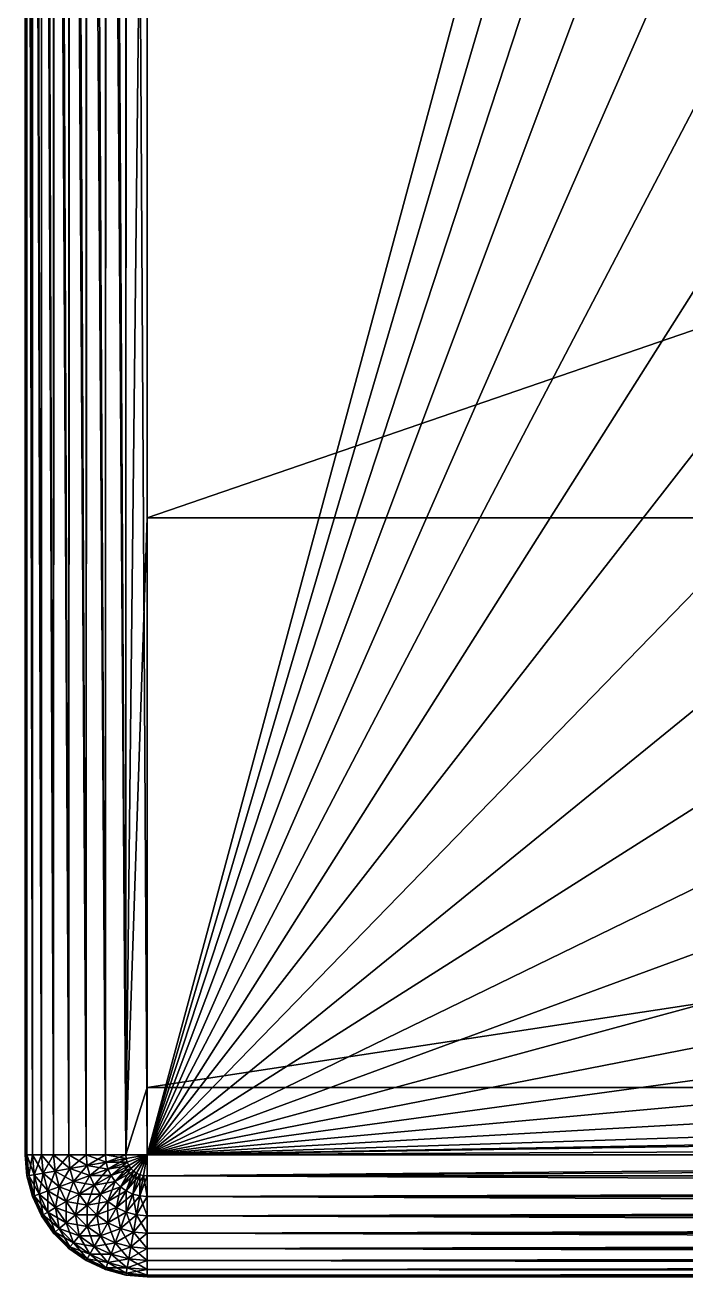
# Model space of a CAD drawing. Header units: metres. Extents: x 0 to 119, y 0 to 68.
# Drawn here: x 0.12 to 10.94, y 0 to 20.49 of the extents above; entities that cross this region are included whole.
import ezdxf

# ---------------------------------------------------------------- set-up
doc = ezdxf.new("R2010")
doc.units = ezdxf.units.M

msp = doc.modelspace()

# ---------------------------------------------------------------- linework, layer by layer
for points in [[(1.437541, 60.035034, 13.521676), (1.437057, 2, 13.520615), (1.137722, 60.005875, 13.658457)], [(1.45039, 60.036285, 13.515816), (1.773801, 2, 13.430384), (1.437057, 2, 13.520615)], [(1.45039, 60.036285, 13.515816), (1.437057, 2, 13.520615), (1.437541, 60.035034, 13.521676)], [(1.773961, 60.054375, 13.430992), (1.773801, 2, 13.430384), (1.45039, 60.036285, 13.515816)], [(1.781214, 60.054775, 13.429091), (2.121098, 2, 13.4), (1.773801, 2, 13.430384)], [(1.781214, 60.054775, 13.429091), (1.773801, 2, 13.430384), (1.773961, 60.054375, 13.430992)], [(2.121098, 60.060982, 13.4), (2.121098, 2, 13.4), (1.781214, 60.054775, 13.429091)], [(2.121098, 60.060982, 13.4), (10.121099, 31.65, 13.4), (2.121098, 2, 13.4)], [(0.390507, 59.84761, 14.400697), (0.389047, 2, 14.4), (0.246692, 59.783276, 14.702435)], [(0.398807, 59.851326, 14.383283), (0.589009, 2, 14.114425), (0.389047, 2, 14.4)], [(0.398807, 59.851326, 14.383283), (0.389047, 2, 14.4), (0.390507, 59.84761, 14.400697)], [(0.590477, 59.908428, 14.115476), (0.589009, 2, 14.114425), (0.398807, 59.851326, 14.383283)], [(0.603199, 59.912216, 14.097701), (0.835523, 2, 13.86791), (0.589009, 2, 14.114425)], [(0.603199, 59.912216, 14.097701), (0.589009, 2, 14.114425), (0.590477, 59.908428, 14.115476)], [(0.836771, 59.960938, 13.869186), (0.835523, 2, 13.86791), (0.603199, 59.912216, 14.097701)], [(0.852335, 59.964188, 13.853959), (1.1211, 2, 13.667949), (0.835523, 2, 13.86791)], [(0.852335, 59.964188, 13.853959), (0.835523, 2, 13.86791), (0.836771, 59.960938, 13.869186)], [(1.121983, 60.003571, 13.669239), (1.1211, 2, 13.667949), (0.852335, 59.964188, 13.853959)], [(1.137722, 60.005875, 13.658457), (1.437057, 2, 13.520615), (1.1211, 2, 13.667949)], [(1.137722, 60.005875, 13.658457), (1.1211, 2, 13.667949), (1.121983, 60.003571, 13.669239)], [(0.152148, 59.70858, 15.052764), (0.151481, 2, 15.052703), (0.121098, 2, 15.399999)], [(0.152148, 59.70858, 15.052764), (0.121098, 2, 15.399999), (0.121098, 59.634541, 15.399999)], [(0.121098, 2, 15.399999), (0.121098, 2, 38), (0.121098, 59.634541, 15.399999)], [(0.121098, 59.634541, 15.399999), (0.121098, 2, 38), (0.121098, 49.408943, 38)], [(0.15283, 59.710205, 15.045139), (0.241712, 2, 14.71596), (0.151481, 2, 15.052703)], [(0.15283, 59.710205, 15.045139), (0.151481, 2, 15.052703), (0.152148, 59.70858, 15.052764)], [(0.242896, 59.780323, 14.716286), (0.241712, 2, 14.71596), (0.15283, 59.710205, 15.045139)], [(0.246692, 59.783276, 14.702435), (0.389047, 2, 14.4), (0.241712, 2, 14.71596)], [(0.246692, 59.783276, 14.702435), (0.241712, 2, 14.71596), (0.242896, 59.780323, 14.716286)], [(0.151481, 2, 38.347298), (0.151481, 49.408943, 38.347298), (0.121098, 49.408943, 38)], [(0.151481, 2, 38.347298), (0.121098, 49.408943, 38), (0.121098, 2, 38)], [(0.241712, 2, 38.68404), (0.241712, 49.408943, 38.68404), (0.151481, 49.408943, 38.347298)], [(0.241712, 2, 38.68404), (0.151481, 49.408943, 38.347298), (0.151481, 2, 38.347298)], [(0.389047, 2, 38.999996), (0.389047, 49.408943, 38.999996), (0.241712, 49.408943, 38.68404)], [(0.389047, 2, 38.999996), (0.241712, 49.408943, 38.68404), (0.241712, 2, 38.68404)], [(0.589009, 2, 39.285576), (0.589009, 49.408943, 39.285576), (0.389047, 49.408943, 38.999996)], [(0.589009, 2, 39.285576), (0.389047, 49.408943, 38.999996), (0.389047, 2, 38.999996)], [(0.835523, 2, 39.532089), (0.835523, 49.408943, 39.532089), (0.589009, 49.408943, 39.285576)], [(0.835523, 2, 39.532089), (0.589009, 49.408943, 39.285576), (0.589009, 2, 39.285576)], [(1.1211, 2, 39.732052), (1.1211, 49.408943, 39.732052), (0.835523, 49.408943, 39.532089)], [(1.1211, 2, 39.732052), (0.835523, 49.408943, 39.532089), (0.835523, 2, 39.532089)], [(1.437057, 2, 39.879387), (1.437057, 49.408943, 39.879387), (1.1211, 49.408943, 39.732052)], [(1.437057, 2, 39.879387), (1.1211, 49.408943, 39.732052), (1.1211, 2, 39.732052)], [(1.773801, 2, 39.969616), (1.773801, 49.408943, 39.969616), (1.437057, 49.408943, 39.879387)], [(1.773801, 2, 39.969616), (1.437057, 49.408943, 39.879387), (1.437057, 2, 39.879387)], [(2.121098, 33.475002, 40), (1.773801, 49.408943, 39.969616), (1.773801, 2, 39.969616)], [(1.773801, 2, 39.969616), (2.121098, 12.425, 40), (2.121098, 33.475002, 40)], [(63.396095, 33.475002, 40), (2.121098, 33.475002, 40), (2.121098, 12.425, 40)], [(63.396095, 33.475002, 40), (2.121098, 12.425, 40), (63.396095, 12.425, 40)], [(2.121098, 2, 13.4), (10.121099, 31.65, 13.4), (10.200195, 29.485689, 13.4)], [(2.121098, 2, 13.4), (10.200195, 29.485689, 13.4), (10.437068, 27.332926, 13.4)], [(10.437068, 27.332926, 13.4), (10.830447, 25.203194, 13.4), (2.121098, 2, 13.4)], [(2.121098, 2, 13.4), (10.830447, 25.203194, 13.4), (11.37824, 23.107862, 13.4)], [(2.121098, 2, 13.4), (11.37824, 23.107862, 13.4), (12.077521, 21.058105, 13.4)], [(12.077521, 21.058105, 13.4), (12.924558, 19.064859, 13.4), (2.121098, 2, 13.4)], [(2.121098, 2, 13.4), (12.924558, 19.064859, 13.4), (13.914833, 17.13876, 13.4)], [(2.121098, 2, 13.4), (13.914833, 17.13876, 13.4), (15.043063, 15.290086, 13.4)], [(15.043063, 15.290086, 13.4), (16.303228, 13.528699, 13.4), (2.121098, 2, 13.4)], [(2.121098, 2, 13.4), (16.303228, 13.528699, 13.4), (17.688604, 11.863997, 13.4)], [(1.773801, 2, 39.969616), (2.121098, 3.1, 40), (2.121098, 12.425, 40)], [(63.396095, 12.425, 40), (2.121098, 12.425, 40), (2.121098, 3.1, 40)], [(63.396095, 12.425, 40), (2.121098, 3.1, 40), (63.396095, 3.1, 40)], [(2.121098, 2, 13.4), (17.688604, 11.863997, 13.4), (19.191797, 10.304862, 13.4)], [(19.191797, 10.304862, 13.4), (20.804792, 8.859612, 13.4), (2.121098, 2, 13.4)], [(2.121098, 2, 13.4), (20.804792, 8.859612, 13.4), (22.518982, 7.535959, 13.4)], [(2.121098, 2, 13.4), (22.518982, 7.535959, 13.4), (24.325218, 6.340965, 13.4)], [(24.325218, 6.340965, 13.4), (26.213863, 5.281005, 13.4), (2.121098, 2, 13.4)], [(2.121098, 2, 13.4), (26.213863, 5.281005, 13.4), (28.174843, 4.361736, 13.4)], [(2.121098, 2, 13.4), (28.174843, 4.361736, 13.4), (30.197695, 3.588061, 13.4)], [(32.271622, 2.964108, 13.4), (2.121098, 2, 13.4), (30.197695, 3.588061, 13.4)], [(2.121098, 2, 40), (2.121098, 3.1, 40), (1.773801, 2, 39.969616)], [(63.396095, 3.1, 40), (2.121098, 3.1, 40), (2.121098, 2, 40)], [(63.396095, 3.1, 40), (2.121098, 2, 40), (63.396095, 2, 40)], [(34.385567, 2.493208, 13.4), (2.121098, 2, 13.4), (32.271622, 2.964108, 13.4)], [(34.385567, 2.493208, 13.4), (36.52824, 2.177871, 13.4), (2.121098, 2, 13.4)], [(2.121098, 2, 13.4), (36.52824, 2.177871, 13.4), (38.688221, 2.019781, 13.4)], [(0.151481, 2, 38.347298), (0.121098, 2, 38), (0.181407, 1.65798, 38.347298)], [(0.181407, 1.65798, 38.347298), (0.121098, 2, 38), (0.151481, 1.652704, 38)], [(0.151481, 1.652704, 15.399999), (0.151481, 1.652704, 38), (0.121098, 2, 38)], [(0.151481, 1.652704, 15.399999), (0.121098, 2, 38), (0.121098, 2, 15.399999)], [(0.151481, 2, 15.052703), (0.151481, 1.652704, 15.399999), (0.121098, 2, 15.399999)], [(0.241712, 2, 38.68404), (0.151481, 2, 38.347298), (0.270266, 1.673648, 38.68404)], [(0.270266, 1.673648, 38.68404), (0.151481, 2, 38.347298), (0.181407, 1.65798, 38.347298)], [(0.241712, 2, 14.71596), (0.181407, 1.65798, 15.052703), (0.151481, 2, 15.052703)], [(0.151481, 2, 15.052703), (0.181407, 1.65798, 15.052703), (0.151481, 1.652704, 15.399999)], [(0.241712, 2, 14.71596), (0.270266, 1.673648, 14.71596), (0.181407, 1.65798, 15.052703)], [(0.241712, 2, 38.68404), (0.415362, 1.699232, 38.999996), (0.389047, 2, 38.999996)], [(0.241712, 2, 38.68404), (0.270266, 1.673648, 38.68404), (0.415362, 1.699232, 38.999996)], [(0.389047, 2, 14.4), (0.270266, 1.673648, 14.71596), (0.241712, 2, 14.71596)], [(0.389047, 2, 14.4), (0.415362, 1.699232, 14.4), (0.270266, 1.673648, 14.71596)], [(0.389047, 2, 38.999996), (0.415362, 1.699232, 38.999996), (0.612285, 1.733956, 39.285576)], [(0.389047, 2, 38.999996), (0.612285, 1.733956, 39.285576), (0.589009, 2, 39.285576)], [(0.589009, 2, 14.114425), (0.415362, 1.699232, 14.4), (0.389047, 2, 14.4)], [(0.589009, 2, 14.114425), (0.612285, 1.733956, 14.114425), (0.415362, 1.699232, 14.4)], [(0.589009, 2, 39.285576), (0.612285, 1.733956, 39.285576), (0.855055, 1.776762, 39.532089)], [(0.589009, 2, 39.285576), (0.855055, 1.776762, 39.532089), (0.835523, 2, 39.532089)], [(0.835523, 2, 13.86791), (0.612285, 1.733956, 14.114425), (0.589009, 2, 14.114425)], [(0.835523, 2, 13.86791), (0.855055, 1.776762, 13.86791), (0.612285, 1.733956, 14.114425)], [(0.835523, 2, 39.532089), (0.855055, 1.776762, 39.532089), (1.136292, 1.826352, 39.732052)], [(0.835523, 2, 39.532089), (1.136292, 1.826352, 39.732052), (1.1211, 2, 39.732052)], [(1.1211, 2, 13.667949), (0.855055, 1.776762, 13.86791), (0.835523, 2, 13.86791)], [(1.1211, 2, 13.667949), (1.136292, 1.826352, 13.667949), (0.855055, 1.776762, 13.86791)], [(1.1211, 2, 39.732052), (1.136292, 1.826352, 39.732052), (1.44745, 1.881218, 39.879387)], [(1.1211, 2, 39.732052), (1.44745, 1.881218, 39.879387), (1.437057, 2, 39.879387)], [(1.437057, 2, 13.520615), (1.136292, 1.826352, 13.667949), (1.1211, 2, 13.667949)], [(1.437057, 2, 13.520615), (1.44745, 1.881218, 13.520615), (1.136292, 1.826352, 13.667949)], [(1.136292, 1.826352, 39.732052), (1.478311, 1.766044, 39.879387), (1.44745, 1.881218, 39.879387)], [(1.44745, 1.881218, 13.520615), (1.181405, 1.65798, 13.667949), (1.136292, 1.826352, 13.667949)], [(1.44745, 1.881218, 13.520615), (1.478311, 1.766044, 13.520615), (1.181405, 1.65798, 13.667949)], [(1.437057, 2, 39.879387), (1.44745, 1.881218, 39.879387), (1.779079, 1.939693, 39.969616)], [(1.437057, 2, 39.879387), (1.779079, 1.939693, 39.969616), (1.773801, 2, 39.969616)], [(1.773801, 2, 13.430384), (1.44745, 1.881218, 13.520615), (1.437057, 2, 13.520615)], [(1.773801, 2, 13.430384), (1.779079, 1.939693, 13.430384), (1.44745, 1.881218, 13.520615)], [(1.44745, 1.881218, 39.879387), (1.794748, 1.881218, 39.969616), (1.779079, 1.939693, 39.969616)], [(1.779079, 1.939693, 13.430384), (1.478311, 1.766044, 13.520615), (1.44745, 1.881218, 13.520615)], [(1.44745, 1.881218, 39.879387), (1.478311, 1.766044, 39.879387), (1.794748, 1.881218, 39.969616)], [(1.779079, 1.939693, 13.430384), (1.794748, 1.881218, 13.430384), (1.478311, 1.766044, 13.520615)], [(1.478311, 1.766044, 39.879387), (1.82033, 1.826352, 39.969616), (1.794748, 1.881218, 39.969616)], [(1.794748, 1.881218, 13.430384), (1.528703, 1.65798, 13.520615), (1.478311, 1.766044, 13.520615)], [(1.82033, 1.826352, 13.430384), (1.528703, 1.65798, 13.520615), (1.794748, 1.881218, 13.430384)], [(1.773801, 2, 39.969616), (1.779079, 1.939693, 39.969616), (2.121098, 2, 40)], [(2.121098, 2, 13.4), (1.779079, 1.939693, 13.430384), (1.773801, 2, 13.430384)], [(1.779079, 1.939693, 39.969616), (1.794748, 1.881218, 39.969616), (2.121098, 2, 40)], [(2.121098, 2, 13.4), (1.794748, 1.881218, 13.430384), (1.779079, 1.939693, 13.430384)], [(1.794748, 1.881218, 39.969616), (1.82033, 1.826352, 39.969616), (2.121098, 2, 40)], [(1.82033, 1.826352, 13.430384), (1.794748, 1.881218, 13.430384), (2.121098, 2, 13.4)], [(1.82033, 1.826352, 39.969616), (1.855053, 1.776762, 39.969616), (2.121098, 2, 40)], [(1.855053, 1.776762, 13.430384), (1.82033, 1.826352, 13.430384), (2.121098, 2, 13.4)], [(1.855053, 1.776762, 39.969616), (1.89786, 1.733956, 39.969616), (2.121098, 2, 40)], [(1.89786, 1.733956, 13.430384), (1.855053, 1.776762, 13.430384), (2.121098, 2, 13.4)], [(1.89786, 1.733956, 39.969616), (1.947451, 1.699232, 39.969616), (2.121098, 2, 40)], [(1.947451, 1.699232, 13.430384), (1.89786, 1.733956, 13.430384), (2.121098, 2, 13.4)], [(1.947451, 1.699232, 39.969616), (2.002317, 1.673648, 39.969616), (2.121098, 2, 40)], [(2.002317, 1.673648, 13.430384), (1.947451, 1.699232, 13.430384), (2.121098, 2, 13.4)], [(2.002317, 1.673648, 39.969616), (2.06079, 1.65798, 39.969616), (2.121098, 2, 40)], [(2.06079, 1.65798, 13.430384), (2.002317, 1.673648, 13.430384), (2.121098, 2, 13.4)], [(2.121098, 2, 40), (2.06079, 1.65798, 39.969616), (2.121098, 1.652704, 39.969616)], [(2.121098, 2, 13.4), (2.121098, 1.652704, 13.430384), (2.06079, 1.65798, 13.430384)], [(2.121098, 2, 13.4), (38.688221, 2.019781, 13.4), (39.771099, 2, 13.4)], [(117.121101, 1.652704, 39.969616), (63.396095, 2, 40), (2.121098, 1.652704, 39.969616)], [(2.121098, 1.652704, 39.969616), (63.396095, 2, 40), (2.121098, 2, 40)], [(2.121098, 1.652704, 13.430384), (2.121098, 2, 13.4), (39.771099, 2, 13.4)], [(83.421097, 1.652704, 13.430384), (2.121098, 1.652704, 13.430384), (39.771099, 2, 13.4)], [(0.181407, 1.65798, 38.347298), (0.151481, 1.652704, 38), (0.270266, 1.326352, 38.347298)], [(0.181407, 1.65798, 15.052703), (0.241712, 1.31596, 15.399999), (0.151481, 1.652704, 15.399999)], [(0.270266, 1.326352, 38.347298), (0.151481, 1.652704, 38), (0.241712, 1.31596, 38)], [(0.241712, 1.31596, 15.399999), (0.241712, 1.31596, 38), (0.151481, 1.652704, 38)], [(0.241712, 1.31596, 15.399999), (0.151481, 1.652704, 38), (0.151481, 1.652704, 15.399999)], [(0.270266, 1.673648, 38.68404), (0.181407, 1.65798, 38.347298), (0.355054, 1.357212, 38.68404)], [(0.270266, 1.673648, 14.71596), (0.270266, 1.326352, 15.052703), (0.181407, 1.65798, 15.052703)], [(0.355054, 1.357212, 38.68404), (0.181407, 1.65798, 38.347298), (0.270266, 1.326352, 38.347298)], [(0.181407, 1.65798, 15.052703), (0.270266, 1.326352, 15.052703), (0.241712, 1.31596, 15.399999)], [(0.415362, 1.699232, 38.999996), (0.270266, 1.673648, 38.68404), (0.493504, 1.407604, 38.999996)], [(0.415362, 1.699232, 14.4), (0.355054, 1.357212, 14.71596), (0.270266, 1.673648, 14.71596)], [(0.355054, 1.357212, 38.68404), (0.493504, 1.407604, 38.999996), (0.270266, 1.673648, 38.68404)], [(0.270266, 1.673648, 14.71596), (0.355054, 1.357212, 14.71596), (0.270266, 1.326352, 15.052703)], [(0.415362, 1.699232, 14.4), (0.493504, 1.407604, 14.4), (0.355054, 1.357212, 14.71596)], [(0.415362, 1.699232, 38.999996), (0.681404, 1.475995, 39.285576), (0.612285, 1.733956, 39.285576)], [(0.612285, 1.733956, 14.114425), (0.493504, 1.407604, 14.4), (0.415362, 1.699232, 14.4)], [(0.415362, 1.699232, 38.999996), (0.493504, 1.407604, 38.999996), (0.681404, 1.475995, 39.285576)], [(0.612285, 1.733956, 14.114425), (0.681404, 1.475995, 14.114425), (0.493504, 1.407604, 14.4)], [(0.612285, 1.733956, 39.285576), (0.913054, 1.560307, 39.532089), (0.855055, 1.776762, 39.532089)], [(0.855055, 1.776762, 13.86791), (0.681404, 1.475995, 14.114425), (0.612285, 1.733956, 14.114425)], [(0.612285, 1.733956, 39.285576), (0.681404, 1.475995, 39.285576), (0.913054, 1.560307, 39.532089)], [(0.855055, 1.776762, 13.86791), (0.913054, 1.560307, 13.86791), (0.681404, 1.475995, 14.114425)], [(0.855055, 1.776762, 39.532089), (1.181405, 1.65798, 39.732052), (1.136292, 1.826352, 39.732052)], [(1.136292, 1.826352, 13.667949), (0.913054, 1.560307, 13.86791), (0.855055, 1.776762, 13.86791)], [(0.855055, 1.776762, 39.532089), (0.913054, 1.560307, 39.532089), (1.181405, 1.65798, 39.732052)], [(1.136292, 1.826352, 13.667949), (1.181405, 1.65798, 13.667949), (0.913054, 1.560307, 13.86791)], [(0.913054, 1.560307, 39.532089), (1.255073, 1.5, 39.732052), (1.181405, 1.65798, 39.732052)], [(1.181405, 1.65798, 13.667949), (1.007758, 1.357212, 13.86791), (0.913054, 1.560307, 13.86791)], [(1.181405, 1.65798, 13.667949), (1.255073, 1.5, 13.667949), (1.007758, 1.357212, 13.86791)], [(1.136292, 1.826352, 39.732052), (1.181405, 1.65798, 39.732052), (1.478311, 1.766044, 39.879387)], [(1.181405, 1.65798, 39.732052), (1.528703, 1.65798, 39.879387), (1.478311, 1.766044, 39.879387)], [(1.478311, 1.766044, 13.520615), (1.255073, 1.5, 13.667949), (1.181405, 1.65798, 13.667949)], [(1.181405, 1.65798, 39.732052), (1.255073, 1.5, 39.732052), (1.528703, 1.65798, 39.879387)], [(1.478311, 1.766044, 13.520615), (1.528703, 1.65798, 13.520615), (1.255073, 1.5, 13.667949)], [(1.255073, 1.5, 39.732052), (1.597092, 1.560307, 39.879387), (1.528703, 1.65798, 39.879387)], [(1.528703, 1.65798, 13.520615), (1.355056, 1.357212, 13.667949), (1.255073, 1.5, 13.667949)], [(1.597092, 1.560307, 13.520615), (1.355056, 1.357212, 13.667949), (1.528703, 1.65798, 13.520615)], [(1.478311, 1.766044, 39.879387), (1.528703, 1.65798, 39.879387), (1.82033, 1.826352, 39.969616)], [(1.528703, 1.65798, 39.879387), (1.855053, 1.776762, 39.969616), (1.82033, 1.826352, 39.969616)], [(1.597092, 1.560307, 13.520615), (1.528703, 1.65798, 13.520615), (1.82033, 1.826352, 13.430384)], [(1.528703, 1.65798, 39.879387), (1.597092, 1.560307, 39.879387), (1.855053, 1.776762, 39.969616)], [(1.855053, 1.776762, 13.430384), (1.597092, 1.560307, 13.520615), (1.82033, 1.826352, 13.430384)], [(1.597092, 1.560307, 39.879387), (1.89786, 1.733956, 39.969616), (1.855053, 1.776762, 39.969616)], [(1.681406, 1.475995, 13.520615), (1.597092, 1.560307, 13.520615), (1.855053, 1.776762, 13.430384)], [(1.597092, 1.560307, 39.879387), (1.681406, 1.475995, 39.879387), (1.89786, 1.733956, 39.969616)], [(1.89786, 1.733956, 13.430384), (1.681406, 1.475995, 13.520615), (1.855053, 1.776762, 13.430384)], [(1.947451, 1.699232, 39.969616), (1.89786, 1.733956, 39.969616), (1.681406, 1.475995, 39.879387)], [(1.779079, 1.407604, 13.520615), (1.681406, 1.475995, 13.520615), (1.89786, 1.733956, 13.430384)], [(1.681406, 1.475995, 39.879387), (1.779079, 1.407604, 39.879387), (1.947451, 1.699232, 39.969616)], [(1.947451, 1.699232, 13.430384), (1.779079, 1.407604, 13.520615), (1.89786, 1.733956, 13.430384)], [(1.947451, 1.699232, 39.969616), (1.779079, 1.407604, 39.879387), (2.002317, 1.673648, 39.969616)], [(1.887143, 1.357212, 13.520615), (1.779079, 1.407604, 13.520615), (1.947451, 1.699232, 13.430384)], [(1.887143, 1.357212, 39.879387), (2.002317, 1.673648, 39.969616), (1.779079, 1.407604, 39.879387)], [(2.002317, 1.673648, 13.430384), (1.887143, 1.357212, 13.520615), (1.947451, 1.699232, 13.430384)], [(1.887143, 1.357212, 39.879387), (2.06079, 1.65798, 39.969616), (2.002317, 1.673648, 39.969616)], [(2.002317, 1.326352, 13.520615), (1.887143, 1.357212, 13.520615), (2.002317, 1.673648, 13.430384)], [(2.002317, 1.326352, 39.879387), (2.06079, 1.65798, 39.969616), (1.887143, 1.357212, 39.879387)], [(2.06079, 1.65798, 13.430384), (2.002317, 1.326352, 13.520615), (2.002317, 1.673648, 13.430384)], [(2.002317, 1.326352, 39.879387), (2.121098, 1.652704, 39.969616), (2.06079, 1.65798, 39.969616)], [(2.121098, 1.31596, 13.520615), (2.002317, 1.326352, 13.520615), (2.06079, 1.65798, 13.430384)], [(2.121098, 1.31596, 39.879387), (2.121098, 1.652704, 39.969616), (2.002317, 1.326352, 39.879387)], [(2.06079, 1.65798, 13.430384), (2.121098, 1.652704, 13.430384), (2.121098, 1.31596, 13.520615)], [(2.121098, 1.31596, 39.879387), (117.121101, 1.31596, 39.879387), (117.121101, 1.652704, 39.969616)], [(2.121098, 1.31596, 39.879387), (117.121101, 1.652704, 39.969616), (2.121098, 1.652704, 39.969616)], [(83.421097, 1.31596, 13.520615), (2.121098, 1.31596, 13.520615), (2.121098, 1.652704, 13.430384)], [(83.421097, 1.31596, 13.520615), (2.121098, 1.652704, 13.430384), (83.421097, 1.652704, 13.430384)], [(0.681404, 1.475995, 39.285576), (0.493504, 1.407604, 38.999996), (0.794269, 1.233956, 39.285576)], [(0.681404, 1.475995, 14.114425), (0.621099, 1.133975, 14.4), (0.493504, 1.407604, 14.4)], [(0.681404, 1.475995, 14.114425), (0.794269, 1.233956, 14.114425), (0.621099, 1.133975, 14.4)], [(0.681404, 1.475995, 39.285576), (1.007758, 1.357212, 39.532089), (0.913054, 1.560307, 39.532089)], [(0.913054, 1.560307, 13.86791), (0.794269, 1.233956, 14.114425), (0.681404, 1.475995, 14.114425)], [(0.681404, 1.475995, 39.285576), (0.794269, 1.233956, 39.285576), (1.007758, 1.357212, 39.532089)], [(0.913054, 1.560307, 13.86791), (1.007758, 1.357212, 13.86791), (0.794269, 1.233956, 14.114425)], [(0.913054, 1.560307, 39.532089), (1.007758, 1.357212, 39.532089), (1.255073, 1.5, 39.732052)], [(1.007758, 1.357212, 39.532089), (1.355056, 1.357212, 39.732052), (1.255073, 1.5, 39.732052)], [(1.255073, 1.5, 13.667949), (1.136292, 1.173648, 13.86791), (1.007758, 1.357212, 13.86791)], [(1.255073, 1.5, 13.667949), (1.355056, 1.357212, 13.667949), (1.136292, 1.173648, 13.86791)], [(1.255073, 1.5, 39.732052), (1.355056, 1.357212, 39.732052), (1.597092, 1.560307, 39.879387)], [(1.355056, 1.357212, 39.732052), (1.681406, 1.475995, 39.879387), (1.597092, 1.560307, 39.879387)], [(1.478311, 1.233956, 13.667949), (1.355056, 1.357212, 13.667949), (1.597092, 1.560307, 13.520615)], [(1.355056, 1.357212, 39.732052), (1.478311, 1.233956, 39.732052), (1.681406, 1.475995, 39.879387)], [(1.681406, 1.475995, 13.520615), (1.478311, 1.233956, 13.667949), (1.597092, 1.560307, 13.520615)], [(1.681406, 1.475995, 39.879387), (1.478311, 1.233956, 39.732052), (1.779079, 1.407604, 39.879387)], [(1.621097, 1.133975, 13.667949), (1.478311, 1.233956, 13.667949), (1.681406, 1.475995, 13.520615)], [(1.779079, 1.407604, 13.520615), (1.621097, 1.133975, 13.667949), (1.681406, 1.475995, 13.520615)], [(0.270266, 1.326352, 38.347298), (0.241712, 1.31596, 38), (0.415362, 1.015192, 38.347298)], [(0.270266, 1.326352, 15.052703), (0.389047, 1, 15.399999), (0.241712, 1.31596, 15.399999)], [(0.415362, 1.015192, 38.347298), (0.241712, 1.31596, 38), (0.389047, 1, 38)], [(0.389047, 1, 15.399999), (0.389047, 1, 38), (0.241712, 1.31596, 38)], [(0.389047, 1, 15.399999), (0.241712, 1.31596, 38), (0.241712, 1.31596, 15.399999)], [(0.355054, 1.357212, 38.68404), (0.270266, 1.326352, 38.347298), (0.493504, 1.060307, 38.68404)], [(0.355054, 1.357212, 14.71596), (0.415362, 1.015192, 15.052703), (0.270266, 1.326352, 15.052703)], [(0.493504, 1.060307, 38.68404), (0.270266, 1.326352, 38.347298), (0.415362, 1.015192, 38.347298)], [(0.270266, 1.326352, 15.052703), (0.415362, 1.015192, 15.052703), (0.389047, 1, 15.399999)], [(0.355054, 1.357212, 38.68404), (0.621099, 1.133975, 38.999996), (0.493504, 1.407604, 38.999996)], [(0.493504, 1.407604, 14.4), (0.493504, 1.060307, 14.71596), (0.355054, 1.357212, 14.71596)], [(0.493504, 1.060307, 38.68404), (0.621099, 1.133975, 38.999996), (0.355054, 1.357212, 38.68404)], [(0.355054, 1.357212, 14.71596), (0.493504, 1.060307, 14.71596), (0.415362, 1.015192, 15.052703)], [(0.621099, 1.133975, 38.999996), (0.794269, 1.233956, 39.285576), (0.493504, 1.407604, 38.999996)], [(0.493504, 1.407604, 14.4), (0.621099, 1.133975, 14.4), (0.493504, 1.060307, 14.71596)], [(0.621099, 1.133975, 38.999996), (0.947449, 1.015192, 39.285576), (0.794269, 1.233956, 39.285576)], [(0.794269, 1.233956, 14.114425), (0.794269, 0.886659, 14.4), (0.621099, 1.133975, 14.4)], [(1.007758, 1.357212, 39.532089), (0.794269, 1.233956, 39.285576), (1.136292, 1.173648, 39.532089)], [(1.007758, 1.357212, 13.86791), (0.947449, 1.015192, 14.114425), (0.794269, 1.233956, 14.114425)], [(0.947449, 1.015192, 39.285576), (1.136292, 1.173648, 39.532089), (0.794269, 1.233956, 39.285576)], [(0.794269, 1.233956, 14.114425), (0.947449, 1.015192, 14.114425), (0.794269, 0.886659, 14.4)], [(1.007758, 1.357212, 13.86791), (1.136292, 1.173648, 13.86791), (0.947449, 1.015192, 14.114425)], [(1.007758, 1.357212, 39.532089), (1.136292, 1.173648, 39.532089), (1.355056, 1.357212, 39.732052)], [(1.355056, 1.357212, 39.732052), (1.136292, 1.173648, 39.532089), (1.478311, 1.233956, 39.732052)], [(1.355056, 1.357212, 13.667949), (1.294747, 1.015192, 13.86791), (1.136292, 1.173648, 13.86791)], [(1.294747, 1.015192, 39.532089), (1.478311, 1.233956, 39.732052), (1.136292, 1.173648, 39.532089)], [(1.478311, 1.233956, 13.667949), (1.294747, 1.015192, 13.86791), (1.355056, 1.357212, 13.667949)], [(1.294747, 1.015192, 39.532089), (1.621097, 1.133975, 39.732052), (1.478311, 1.233956, 39.732052)], [(1.478311, 0.886659, 13.86791), (1.294747, 1.015192, 13.86791), (1.478311, 1.233956, 13.667949)], [(1.621097, 1.133975, 39.732052), (1.779079, 1.407604, 39.879387), (1.478311, 1.233956, 39.732052)], [(1.621097, 1.133975, 13.667949), (1.478311, 0.886659, 13.86791), (1.478311, 1.233956, 13.667949)], [(1.621097, 1.133975, 39.732052), (1.887143, 1.357212, 39.879387), (1.779079, 1.407604, 39.879387)], [(1.779079, 1.060307, 13.667949), (1.621097, 1.133975, 13.667949), (1.779079, 1.407604, 13.520615)], [(1.779079, 1.060307, 39.732052), (1.887143, 1.357212, 39.879387), (1.621097, 1.133975, 39.732052)], [(1.887143, 1.357212, 13.520615), (1.779079, 1.060307, 13.667949), (1.779079, 1.407604, 13.520615)], [(1.779079, 1.060307, 39.732052), (2.002317, 1.326352, 39.879387), (1.887143, 1.357212, 39.879387)], [(1.947451, 1.015192, 13.667949), (1.779079, 1.060307, 13.667949), (1.887143, 1.357212, 13.520615)], [(1.947451, 1.015192, 39.732052), (2.002317, 1.326352, 39.879387), (1.779079, 1.060307, 39.732052)], [(2.002317, 1.326352, 13.520615), (1.947451, 1.015192, 13.667949), (1.887143, 1.357212, 13.520615)], [(1.947451, 1.015192, 39.732052), (2.121098, 1.31596, 39.879387), (2.002317, 1.326352, 39.879387)], [(2.121098, 1, 13.667949), (1.947451, 1.015192, 13.667949), (2.002317, 1.326352, 13.520615)], [(2.121098, 1, 39.732052), (2.121098, 1.31596, 39.879387), (1.947451, 1.015192, 39.732052)], [(2.002317, 1.326352, 13.520615), (2.121098, 1.31596, 13.520615), (2.121098, 1, 13.667949)], [(2.121098, 1, 39.732052), (117.121101, 1, 39.732052), (117.121101, 1.31596, 39.879387)], [(2.121098, 1, 39.732052), (117.121101, 1.31596, 39.879387), (2.121098, 1.31596, 39.879387)], [(83.421097, 1, 13.667949), (2.121098, 1, 13.667949), (2.121098, 1.31596, 13.520615)], [(83.421097, 1, 13.667949), (2.121098, 1.31596, 13.520615), (83.421097, 1.31596, 13.520615)], [(0.493504, 1.060307, 38.68404), (0.415362, 1.015192, 38.347298), (0.681404, 0.791954, 38.68404)], [(0.493504, 1.060307, 14.71596), (0.612285, 0.733956, 15.052703), (0.415362, 1.015192, 15.052703)], [(0.493504, 1.060307, 38.68404), (0.794269, 0.886659, 38.999996), (0.621099, 1.133975, 38.999996)], [(0.621099, 1.133975, 14.4), (0.681404, 0.791954, 14.71596), (0.493504, 1.060307, 14.71596)], [(0.681404, 0.791954, 38.68404), (0.794269, 0.886659, 38.999996), (0.493504, 1.060307, 38.68404)], [(0.493504, 1.060307, 14.71596), (0.681404, 0.791954, 14.71596), (0.612285, 0.733956, 15.052703)], [(0.794269, 0.886659, 38.999996), (0.947449, 1.015192, 39.285576), (0.621099, 1.133975, 38.999996)], [(0.621099, 1.133975, 14.4), (0.794269, 0.886659, 14.4), (0.681404, 0.791954, 14.71596)], [(0.947449, 1.015192, 39.285576), (1.294747, 1.015192, 39.532089), (1.136292, 1.173648, 39.532089)], [(1.136292, 1.173648, 13.86791), (1.136292, 0.826352, 14.114425), (0.947449, 1.015192, 14.114425)], [(1.136292, 1.173648, 13.86791), (1.294747, 1.015192, 13.86791), (1.136292, 0.826352, 14.114425)], [(1.478311, 0.886659, 39.532089), (1.621097, 1.133975, 39.732052), (1.294747, 1.015192, 39.532089)], [(1.478311, 0.886659, 39.532089), (1.779079, 1.060307, 39.732052), (1.621097, 1.133975, 39.732052)], [(1.681406, 0.791954, 13.86791), (1.478311, 0.886659, 13.86791), (1.621097, 1.133975, 13.667949)], [(1.681406, 0.791954, 39.532089), (1.779079, 1.060307, 39.732052), (1.478311, 0.886659, 39.532089)], [(1.779079, 1.060307, 13.667949), (1.681406, 0.791954, 13.86791), (1.621097, 1.133975, 13.667949)], [(1.681406, 0.791954, 39.532089), (1.947451, 1.015192, 39.732052), (1.779079, 1.060307, 39.732052)], [(1.89786, 0.733956, 13.86791), (1.681406, 0.791954, 13.86791), (1.779079, 1.060307, 13.667949)], [(1.947451, 1.015192, 13.667949), (1.89786, 0.733956, 13.86791), (1.779079, 1.060307, 13.667949)], [(0.415362, 1.015192, 38.347298), (0.389047, 1, 38), (0.612285, 0.733956, 38.347298)], [(0.415362, 1.015192, 15.052703), (0.589009, 0.714425, 15.399999), (0.389047, 1, 15.399999)], [(0.612285, 0.733956, 38.347298), (0.389047, 1, 38), (0.589009, 0.714425, 38)], [(0.589009, 0.714425, 15.399999), (0.589009, 0.714425, 38), (0.389047, 1, 38)], [(0.589009, 0.714425, 15.399999), (0.389047, 1, 38), (0.389047, 1, 15.399999)], [(0.681404, 0.791954, 38.68404), (0.415362, 1.015192, 38.347298), (0.612285, 0.733956, 38.347298)], [(0.415362, 1.015192, 15.052703), (0.612285, 0.733956, 15.052703), (0.589009, 0.714425, 15.399999)], [(0.681404, 0.791954, 38.68404), (1.007758, 0.673172, 38.999996), (0.794269, 0.886659, 38.999996)], [(0.794269, 0.886659, 14.4), (0.913054, 0.560307, 14.71596), (0.681404, 0.791954, 14.71596)], [(0.794269, 0.886659, 38.999996), (1.136292, 0.826352, 39.285576), (0.947449, 1.015192, 39.285576)], [(0.947449, 1.015192, 14.114425), (1.007758, 0.673172, 14.4), (0.794269, 0.886659, 14.4)], [(1.007758, 0.673172, 38.999996), (1.136292, 0.826352, 39.285576), (0.794269, 0.886659, 38.999996)], [(0.794269, 0.886659, 14.4), (1.007758, 0.673172, 14.4), (0.913054, 0.560307, 14.71596)], [(1.136292, 0.826352, 39.285576), (1.294747, 1.015192, 39.532089), (0.947449, 1.015192, 39.285576)], [(0.947449, 1.015192, 14.114425), (1.136292, 0.826352, 14.114425), (1.007758, 0.673172, 14.4)], [(1.007758, 0.673172, 38.999996), (1.355056, 0.673172, 39.285576), (1.136292, 0.826352, 39.285576)], [(1.136292, 0.826352, 14.114425), (1.255073, 0.5, 14.4), (1.007758, 0.673172, 14.4)], [(1.136292, 0.826352, 39.285576), (1.478311, 0.886659, 39.532089), (1.294747, 1.015192, 39.532089)], [(1.294747, 1.015192, 13.86791), (1.355056, 0.673172, 14.114425), (1.136292, 0.826352, 14.114425)], [(1.355056, 0.673172, 39.285576), (1.478311, 0.886659, 39.532089), (1.136292, 0.826352, 39.285576)], [(1.136292, 0.826352, 14.114425), (1.355056, 0.673172, 14.114425), (1.255073, 0.5, 14.4)], [(1.478311, 0.886659, 13.86791), (1.355056, 0.673172, 14.114425), (1.294747, 1.015192, 13.86791)], [(1.355056, 0.673172, 39.285576), (1.681406, 0.791954, 39.532089), (1.478311, 0.886659, 39.532089)], [(1.597092, 0.560307, 14.114425), (1.355056, 0.673172, 14.114425), (1.478311, 0.886659, 13.86791)], [(1.681406, 0.791954, 13.86791), (1.597092, 0.560307, 14.114425), (1.478311, 0.886659, 13.86791)], [(1.89786, 0.733956, 39.532089), (1.947451, 1.015192, 39.732052), (1.681406, 0.791954, 39.532089)], [(1.89786, 0.733956, 39.532089), (2.121098, 1, 39.732052), (1.947451, 1.015192, 39.732052)], [(2.121098, 0.714425, 13.86791), (1.89786, 0.733956, 13.86791), (1.947451, 1.015192, 13.667949)], [(2.121098, 0.714425, 39.532089), (2.121098, 1, 39.732052), (1.89786, 0.733956, 39.532089)], [(1.947451, 1.015192, 13.667949), (2.121098, 1, 13.667949), (2.121098, 0.714425, 13.86791)], [(2.121098, 0.714425, 39.532089), (117.121101, 0.714425, 39.532089), (117.121101, 1, 39.732052)], [(2.121098, 0.714425, 39.532089), (117.121101, 1, 39.732052), (2.121098, 1, 39.732052)], [(83.421097, 0.714425, 13.86791), (2.121098, 0.714425, 13.86791), (2.121098, 1, 13.667949)], [(83.421097, 0.714425, 13.86791), (2.121098, 1, 13.667949), (83.421097, 1, 13.667949)], [(0.612285, 0.733956, 38.347298), (0.589009, 0.714425, 38), (0.855055, 0.491187, 38.347298)], [(0.612285, 0.733956, 15.052703), (0.835523, 0.467911, 15.399999), (0.589009, 0.714425, 15.399999)], [(0.855055, 0.491187, 38.347298), (0.589009, 0.714425, 38), (0.835523, 0.467911, 38)], [(0.835523, 0.467911, 15.399999), (0.835523, 0.467911, 38), (0.589009, 0.714425, 38)], [(0.835523, 0.467911, 15.399999), (0.589009, 0.714425, 38), (0.589009, 0.714425, 15.399999)], [(0.681404, 0.791954, 38.68404), (0.612285, 0.733956, 38.347298), (0.913054, 0.560307, 38.68404)], [(0.681404, 0.791954, 14.71596), (0.855055, 0.491187, 15.052703), (0.612285, 0.733956, 15.052703)], [(0.913054, 0.560307, 38.68404), (0.612285, 0.733956, 38.347298), (0.855055, 0.491187, 38.347298)], [(0.612285, 0.733956, 15.052703), (0.855055, 0.491187, 15.052703), (0.835523, 0.467911, 15.399999)], [(0.913054, 0.560307, 38.68404), (1.007758, 0.673172, 38.999996), (0.681404, 0.791954, 38.68404)], [(0.681404, 0.791954, 14.71596), (0.913054, 0.560307, 14.71596), (0.855055, 0.491187, 15.052703)], [(0.913054, 0.560307, 38.68404), (1.255073, 0.5, 38.999996), (1.007758, 0.673172, 38.999996)], [(1.007758, 0.673172, 14.4), (1.181405, 0.372405, 14.71596), (0.913054, 0.560307, 14.71596)], [(1.255073, 0.5, 38.999996), (1.355056, 0.673172, 39.285576), (1.007758, 0.673172, 38.999996)], [(1.007758, 0.673172, 14.4), (1.255073, 0.5, 14.4), (1.181405, 0.372405, 14.71596)], [(1.255073, 0.5, 38.999996), (1.597092, 0.560307, 39.285576), (1.355056, 0.673172, 39.285576)], [(1.355056, 0.673172, 14.114425), (1.528703, 0.372405, 14.4), (1.255073, 0.5, 14.4)], [(1.597092, 0.560307, 39.285576), (1.681406, 0.791954, 39.532089), (1.355056, 0.673172, 39.285576)], [(1.597092, 0.560307, 14.114425), (1.528703, 0.372405, 14.4), (1.355056, 0.673172, 14.114425)], [(1.597092, 0.560307, 39.285576), (1.89786, 0.733956, 39.532089), (1.681406, 0.791954, 39.532089)], [(1.855053, 0.491187, 14.114425), (1.597092, 0.560307, 14.114425), (1.681406, 0.791954, 13.86791)], [(1.855053, 0.491187, 39.285576), (1.89786, 0.733956, 39.532089), (1.597092, 0.560307, 39.285576)], [(1.89786, 0.733956, 13.86791), (1.855053, 0.491187, 14.114425), (1.681406, 0.791954, 13.86791)], [(1.855053, 0.491187, 39.285576), (2.121098, 0.714425, 39.532089), (1.89786, 0.733956, 39.532089)], [(2.121098, 0.467911, 14.114425), (1.855053, 0.491187, 14.114425), (1.89786, 0.733956, 13.86791)], [(2.121098, 0.467911, 39.285576), (2.121098, 0.714425, 39.532089), (1.855053, 0.491187, 39.285576)], [(1.89786, 0.733956, 13.86791), (2.121098, 0.714425, 13.86791), (2.121098, 0.467911, 14.114425)], [(2.121098, 0.467911, 39.285576), (117.121101, 0.467911, 39.285576), (117.121101, 0.714425, 39.532089)], [(2.121098, 0.467911, 39.285576), (117.121101, 0.714425, 39.532089), (2.121098, 0.714425, 39.532089)], [(83.421097, 0.467911, 14.114425), (2.121098, 0.467911, 14.114425), (2.121098, 0.714425, 13.86791)], [(83.421097, 0.467911, 14.114425), (2.121098, 0.714425, 13.86791), (83.421097, 0.714425, 13.86791)], [(0.855055, 0.491187, 38.347298), (0.835523, 0.467911, 38), (1.136292, 0.294263, 38.347298)], [(0.855055, 0.491187, 15.052703), (1.1211, 0.267949, 15.399999), (0.835523, 0.467911, 15.399999)], [(1.136292, 0.294263, 38.347298), (0.835523, 0.467911, 38), (1.1211, 0.267949, 38)], [(1.1211, 0.267949, 15.399999), (1.1211, 0.267949, 38), (0.835523, 0.467911, 38)], [(1.1211, 0.267949, 15.399999), (0.835523, 0.467911, 38), (0.835523, 0.467911, 15.399999)], [(0.913054, 0.560307, 38.68404), (0.855055, 0.491187, 38.347298), (1.181405, 0.372405, 38.68404)], [(0.913054, 0.560307, 14.71596), (1.136292, 0.294263, 15.052703), (0.855055, 0.491187, 15.052703)], [(1.181405, 0.372405, 38.68404), (0.855055, 0.491187, 38.347298), (1.136292, 0.294263, 38.347298)], [(0.855055, 0.491187, 15.052703), (1.136292, 0.294263, 15.052703), (1.1211, 0.267949, 15.399999)], [(1.181405, 0.372405, 38.68404), (1.255073, 0.5, 38.999996), (0.913054, 0.560307, 38.68404)], [(0.913054, 0.560307, 14.71596), (1.181405, 0.372405, 14.71596), (1.136292, 0.294263, 15.052703)], [(1.181405, 0.372405, 38.68404), (1.528703, 0.372405, 38.999996), (1.255073, 0.5, 38.999996)], [(1.255073, 0.5, 14.4), (1.478311, 0.233956, 14.71596), (1.181405, 0.372405, 14.71596)], [(1.528703, 0.372405, 38.999996), (1.597092, 0.560307, 39.285576), (1.255073, 0.5, 38.999996)], [(1.255073, 0.5, 14.4), (1.528703, 0.372405, 14.4), (1.478311, 0.233956, 14.71596)], [(1.528703, 0.372405, 38.999996), (1.855053, 0.491187, 39.285576), (1.597092, 0.560307, 39.285576)], [(1.82033, 0.294263, 14.4), (1.528703, 0.372405, 14.4), (1.597092, 0.560307, 14.114425)], [(1.82033, 0.294263, 38.999996), (1.855053, 0.491187, 39.285576), (1.528703, 0.372405, 38.999996)], [(1.855053, 0.491187, 14.114425), (1.82033, 0.294263, 14.4), (1.597092, 0.560307, 14.114425)], [(1.82033, 0.294263, 38.999996), (2.121098, 0.467911, 39.285576), (1.855053, 0.491187, 39.285576)], [(2.121098, 0.267949, 14.4), (1.82033, 0.294263, 14.4), (1.855053, 0.491187, 14.114425)], [(2.121098, 0.267949, 38.999996), (2.121098, 0.467911, 39.285576), (1.82033, 0.294263, 38.999996)], [(1.855053, 0.491187, 14.114425), (2.121098, 0.467911, 14.114425), (2.121098, 0.267949, 14.4)], [(2.121098, 0.267949, 38.999996), (117.121101, 0.267949, 38.999996), (117.121101, 0.467911, 39.285576)], [(2.121098, 0.267949, 38.999996), (117.121101, 0.467911, 39.285576), (2.121098, 0.467911, 39.285576)], [(83.421097, 0.267949, 14.4), (2.121098, 0.267949, 14.4), (2.121098, 0.467911, 14.114425)], [(83.421097, 0.267949, 14.4), (2.121098, 0.467911, 14.114425), (83.421097, 0.467911, 14.114425)], [(1.136292, 0.294263, 38.347298), (1.1211, 0.267949, 38), (1.44745, 0.149167, 38.347298)], [(1.136292, 0.294263, 15.052703), (1.437057, 0.120615, 15.399999), (1.1211, 0.267949, 15.399999)], [(1.44745, 0.149167, 38.347298), (1.1211, 0.267949, 38), (1.437057, 0.120615, 38)], [(1.437057, 0.120615, 15.399999), (1.437057, 0.120615, 38), (1.1211, 0.267949, 38)], [(1.437057, 0.120615, 15.399999), (1.1211, 0.267949, 38), (1.1211, 0.267949, 15.399999)], [(1.181405, 0.372405, 38.68404), (1.136292, 0.294263, 38.347298), (1.478311, 0.233956, 38.68404)], [(1.181405, 0.372405, 14.71596), (1.44745, 0.149167, 15.052703), (1.136292, 0.294263, 15.052703)], [(1.478311, 0.233956, 38.68404), (1.136292, 0.294263, 38.347298), (1.44745, 0.149167, 38.347298)], [(1.136292, 0.294263, 15.052703), (1.44745, 0.149167, 15.052703), (1.437057, 0.120615, 15.399999)], [(1.478311, 0.233956, 38.68404), (1.528703, 0.372405, 38.999996), (1.181405, 0.372405, 38.68404)], [(1.181405, 0.372405, 14.71596), (1.478311, 0.233956, 14.71596), (1.44745, 0.149167, 15.052703)], [(1.478311, 0.233956, 38.68404), (1.44745, 0.149167, 38.347298), (1.794748, 0.149167, 38.68404)], [(1.478311, 0.233956, 14.71596), (1.779079, 0.060307, 15.052703), (1.44745, 0.149167, 15.052703)], [(1.478311, 0.233956, 38.68404), (1.82033, 0.294263, 38.999996), (1.528703, 0.372405, 38.999996)], [(1.528703, 0.372405, 14.4), (1.794748, 0.149167, 14.71596), (1.478311, 0.233956, 14.71596)], [(1.794748, 0.149167, 38.68404), (1.82033, 0.294263, 38.999996), (1.478311, 0.233956, 38.68404)], [(1.478311, 0.233956, 14.71596), (1.794748, 0.149167, 14.71596), (1.779079, 0.060307, 15.052703)], [(1.82033, 0.294263, 14.4), (1.794748, 0.149167, 14.71596), (1.528703, 0.372405, 14.4)], [(1.794748, 0.149167, 38.68404), (2.121098, 0.267949, 38.999996), (1.82033, 0.294263, 38.999996)], [(2.121098, 0.120615, 14.71596), (1.794748, 0.149167, 14.71596), (1.82033, 0.294263, 14.4)], [(2.121098, 0.120615, 38.68404), (2.121098, 0.267949, 38.999996), (1.794748, 0.149167, 38.68404)], [(1.82033, 0.294263, 14.4), (2.121098, 0.267949, 14.4), (2.121098, 0.120615, 14.71596)], [(2.121098, 0.120615, 38.68404), (117.121101, 0.120615, 38.68404), (117.121101, 0.267949, 38.999996)], [(2.121098, 0.120615, 38.68404), (117.121101, 0.267949, 38.999996), (2.121098, 0.267949, 38.999996)], [(83.421097, 0.120615, 14.71596), (2.121098, 0.120615, 14.71596), (2.121098, 0.267949, 14.4)], [(83.421097, 0.120615, 14.71596), (2.121098, 0.267949, 14.4), (83.421097, 0.267949, 14.4)], [(1.44745, 0.149167, 38.347298), (1.437057, 0.120615, 38), (1.779079, 0.060307, 38.347298)], [(1.44745, 0.149167, 15.052703), (1.773801, 0.030384, 15.399999), (1.437057, 0.120615, 15.399999)], [(1.779079, 0.060307, 38.347298), (1.437057, 0.120615, 38), (1.773801, 0.030384, 38)], [(1.773801, 0.030384, 15.399999), (1.773801, 0.030384, 38), (1.437057, 0.120615, 38)], [(1.773801, 0.030384, 15.399999), (1.437057, 0.120615, 38), (1.437057, 0.120615, 15.399999)], [(1.794748, 0.149167, 38.68404), (1.44745, 0.149167, 38.347298), (1.779079, 0.060307, 38.347298)], [(1.44745, 0.149167, 15.052703), (1.779079, 0.060307, 15.052703), (1.773801, 0.030384, 15.399999)], [(1.779079, 0.060307, 38.347298), (1.773801, 0.030384, 38), (2.121098, 0.030384, 38.347298)], [(2.121098, 0, 15.399999), (1.773801, 0.030384, 15.399999), (1.779079, 0.060307, 15.052703)], [(2.121098, 0.030384, 38.347298), (1.773801, 0.030384, 38), (2.121098, 0, 38)], [(2.121098, 0, 15.399999), (2.121098, 0, 38), (1.773801, 0.030384, 38)], [(2.121098, 0, 15.399999), (1.773801, 0.030384, 38), (1.773801, 0.030384, 15.399999)], [(1.794748, 0.149167, 38.68404), (1.779079, 0.060307, 38.347298), (2.121098, 0.120615, 38.68404)], [(2.121098, 0.030384, 15.052703), (1.779079, 0.060307, 15.052703), (1.794748, 0.149167, 14.71596)], [(2.121098, 0.120615, 38.68404), (1.779079, 0.060307, 38.347298), (2.121098, 0.030384, 38.347298)], [(2.121098, 0, 15.399999), (1.779079, 0.060307, 15.052703), (2.121098, 0.030384, 15.052703)], [(2.121098, 0.030384, 15.052703), (1.794748, 0.149167, 14.71596), (2.121098, 0.120615, 14.71596)], [(2.121098, 0.030384, 38.347298), (117.121101, 0.030384, 38.347298), (117.121101, 0.120615, 38.68404)], [(2.121098, 0.030384, 38.347298), (117.121101, 0.120615, 38.68404), (2.121098, 0.120615, 38.68404)], [(83.421097, 0.030384, 15.052703), (2.121098, 0.030384, 15.052703), (2.121098, 0.120615, 14.71596)], [(83.421097, 0.030384, 15.052703), (2.121098, 0.120615, 14.71596), (83.421097, 0.120615, 14.71596)], [(2.121098, 0, 38), (117.121101, 0, 38), (117.121101, 0.030384, 38.347298)], [(2.121098, 0, 38), (117.121101, 0.030384, 38.347298), (2.121098, 0.030384, 38.347298)], [(83.421097, 0, 15.399999), (2.121098, 0, 15.399999), (2.121098, 0.030384, 15.052703)], [(83.421097, 0, 15.399999), (2.121098, 0.030384, 15.052703), (83.421097, 0.030384, 15.052703)], [(38.659531, 0, 21.080629), (38.146099, 0, 21.320049), (2.121098, 0, 15.399999)], [(2.121098, 0, 15.399999), (38.146099, 0, 21.320049), (37.682037, 0, 21.644987)], [(37.682037, 0, 21.644987), (37.281452, 0, 22.045572), (2.121098, 0, 15.399999)], [(2.121098, 0, 15.399999), (37.281452, 0, 22.045572), (36.956516, 0, 22.50963)], [(2.121098, 0, 15.399999), (36.956516, 0, 22.50963), (36.717098, 0, 23.023066)], [(36.717098, 0, 25.246195), (36.956516, 0, 25.75963), (2.121098, 0, 38)], [(2.121098, 0, 38), (36.956516, 0, 25.75963), (37.281452, 0, 26.22369)], [(83.421097, 0, 15.399999), (39.771099, 0, 20.88463), (2.121098, 0, 15.399999)], [(2.121098, 0, 15.399999), (39.771099, 0, 20.88463), (39.206741, 0, 20.934004)], [(2.121098, 0, 15.399999), (39.206741, 0, 20.934004), (38.659531, 0, 21.080629)], [(37.281452, 0, 26.22369), (37.682037, 0, 26.624275), (2.121098, 0, 38)], [(2.121098, 0, 38), (37.682037, 0, 26.624275), (38.146099, 0, 26.949213)], [(2.121098, 0, 38), (38.146099, 0, 26.949213), (38.659531, 0, 27.188631)], [(36.717098, 0, 23.023066), (36.570473, 0, 23.570272), (2.121098, 0, 15.399999)], [(2.121098, 0, 15.399999), (36.570473, 0, 23.570272), (36.521099, 0, 24.13463)], [(2.121098, 0, 15.399999), (36.521099, 0, 24.13463), (2.121098, 0, 38)], [(2.121098, 0, 38), (36.521099, 0, 24.13463), (36.570473, 0, 24.698988)], [(2.121098, 0, 38), (36.570473, 0, 24.698988), (36.717098, 0, 25.246195)], [(38.659531, 0, 27.188631), (39.206741, 0, 27.335257), (2.121098, 0, 38)], [(2.121098, 0, 38), (39.206741, 0, 27.335257), (39.771099, 0, 27.384632)], [(2.121098, 0, 38), (39.771099, 0, 27.384632), (117.121101, 0, 38)]]:
    msp.add_3dface(points)

doc.saveas('drawing.dxf')
